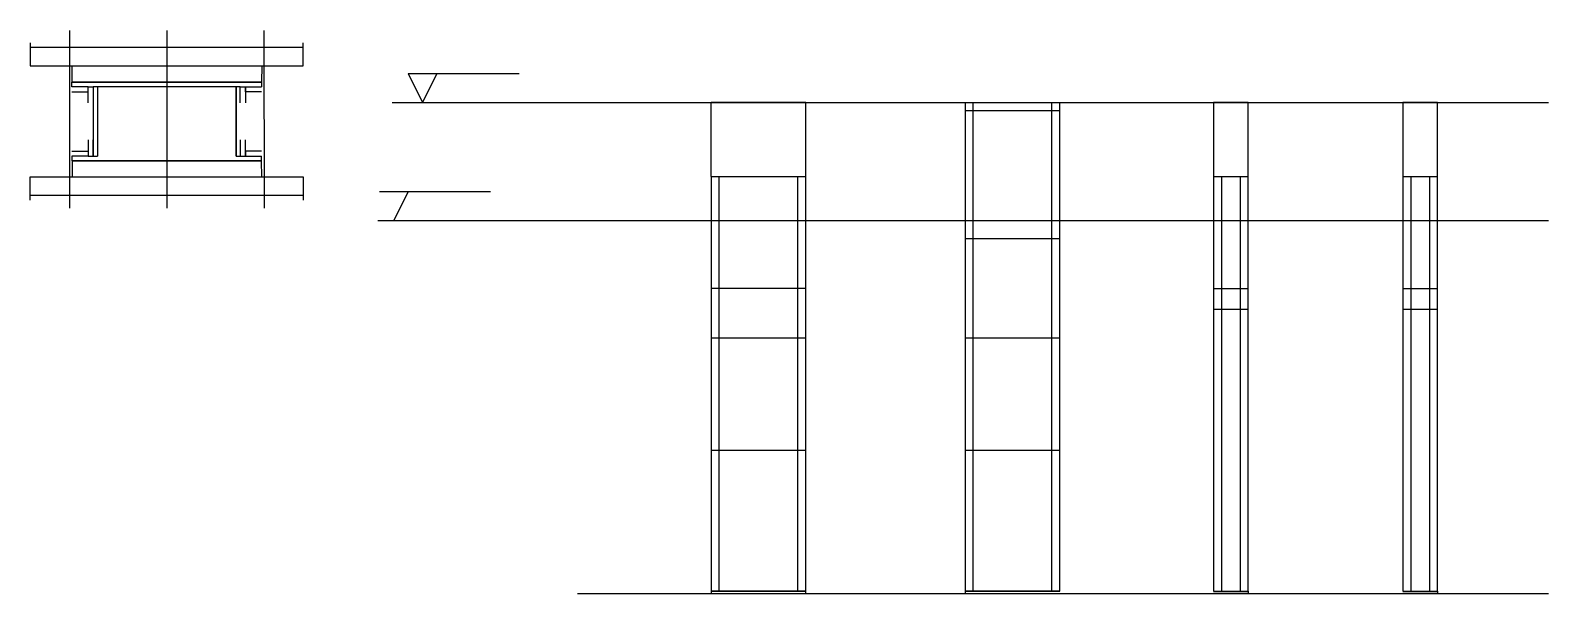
# Model space of a CAD drawing. Header units: metres. Extents: x 7854 to 9167, y 8660 to 9148.
import ezdxf

# ---------------------------------------------------------------- set-up
doc = ezdxf.new("R2010")
doc.units = ezdxf.units.M
for name, color, linetype in [('CHAPA', 7, 'Continuous'), ('COTA', 7, 'Continuous'), ('Hachura', 7, 'Continuous'), ('Madeira', 7, 'Continuous'), ('NIVEL 1° PAV.', 7, 'Continuous'), ('NIVEL 2° PAV.', 7, 'Continuous'), ('Nível', 7, 'Continuous'), ('Painéis', 7, 'Continuous'), ('Perfil Metálico', 7, 'Continuous'), ('SARR_2.2x7', 7, 'Continuous'), ('SARRAFO', 7, 'Continuous')]:
    doc.layers.add(name, color=color, linetype=linetype)

msp = doc.modelspace()

# ---------------------------------------------------------------- linework, layer by layer
at = {"layer": 'CHAPA', "color": 7, "lineweight": 25}
for points in [[(7890.4, 9098.7), (7890.4, 9102.7), (8054.4, 9102.7), (8054.4, 9098.7)], [(7890.4, 9098.7), (7890.4, 9102.7), (8054.4, 9102.7), (8054.4, 9098.7)], [(7912.4, 9098.7), (7908.8, 9098.7), (7908.8, 9038.7), (7912.4, 9038.7)], [(7912.4, 9098.7), (7908.8, 9098.7), (7908.8, 9038.7), (7912.4, 9038.7)], [(8036, 9098.7), (8032.4, 9098.7), (8032.4, 9038.7), (8036, 9038.7)], [(8036, 9098.7), (8032.4, 9098.7), (8032.4, 9038.7), (8036, 9038.7)], [(7890.4, 9038.7), (7890.4, 9034.7), (8054.4, 9034.7), (8054.4, 9038.7)], [(7890.4, 9038.7), (7890.4, 9034.7), (8054.4, 9034.7), (8054.4, 9038.7)]]:
    msp.add_lwpolyline(points, dxfattribs=at)
at = {"layer": 'COTA', "color": 7, "lineweight": 25}
for p, q in [((8525.1, 9085.1), (8443.1, 9085.1)), ((8443.1, 9021.1), (8443.1, 9085.1)), ((8525.1, 9021.1), (8525.1, 9085.1))]:
    msp.add_line(p, q, dxfattribs=at)
for points in [[(8907.6, 9021.1), (8907.6, 9085.1), (8877.6, 9085.1), (8877.6, 9021.1)], [(9071.4, 9021.1), (9071.4, 9085.1), (9041.4, 9085.1), (9041.4, 9021.1)]]:
    msp.add_lwpolyline(points, dxfattribs=at)
at = {"layer": 'Hachura', "color": 7, "lineweight": 25}
for p, q in [((7888.4, 9147.5), (7888.4, 8993.7)), ((7972.4, 9147.5), (7972.4, 8993.7)), ((8056.4, 9147.5), (8056.5, 8993.7))]:
    msp.add_line(p, q, dxfattribs=at)
at = {"layer": 'Madeira', "color": 7, "lineweight": 25}
for points in [[(8054.5, 9116.8), (8054.4, 9102.8), (7890.5, 9102.8), (7890.5, 9116.8)], [(8054.5, 9020.7), (8054.4, 9034.7), (7890.5, 9034.7), (7890.5, 9020.7)]]:
    msp.add_lwpolyline(points, dxfattribs=at)
at = {"layer": 'NIVEL 1° PAV.', "color": 7, "lineweight": 25}
for p, q in [((8181.2, 9110.1), (8277.2, 9110.1)), ((8181.2, 9110.1), (8193.7, 9085.1)), ((8193.7, 9085.1), (8206.2, 9110.1)), ((8167.4, 9085.1), (9167.4, 9085.1))]:
    msp.add_line(p, q, dxfattribs=at)
at = {"layer": 'NIVEL 2° PAV.', "color": 7, "lineweight": 25}
for p, q in [((8156.4, 9008.1), (8252.4, 9008.1)), ((8168.9, 8983.1), (8181.4, 9008.1)), ((8155, 8983.1), (9167.4, 8983.1))]:
    msp.add_line(p, q, dxfattribs=at)
at = {"layer": 'Nível', "color": 7, "lineweight": 25}
for p, q in [((8327.6, 9085.1), (9167.4, 9085.1)), ((8327.6, 8660.1), (9167.4, 8660.1))]:
    msp.add_line(p, q, dxfattribs=at)
at = {"layer": 'Painéis', "color": 7, "lineweight": 25}
for p, q in [((8662.8, 9085.1), (8662.8, 8662.1)), ((8662.8, 9085.1), (8744.8, 9085.1)), ((8744.8, 8662.1), (8744.8, 9085.1)), ((8443.1, 9021.1), (8443.1, 8660.1)), ((8443.1, 9021.1), (8525.1, 9021.1)), ((8525.1, 8660.1), (8525.1, 9021.1)), ((8877.6, 9021.1), (8877.6, 8662.1)), ((8877.6, 9021.1), (8907.6, 9021.1)), ((8907.6, 8662.1), (8907.6, 9021.1)), ((9041.4, 9021.1), (9041.4, 8662.1)), ((9041.4, 9021.1), (9071.4, 9021.1)), ((9071.4, 8662.1), (9071.4, 9021.1)), ((8744.8, 8967.1), (8662.8, 8967.1)), ((8525.1, 8924.1), (8443.1, 8924.1)), ((8877.6, 8924.1), (8907.6, 8924.1)), ((9041.4, 8924.1), (9071.4, 8924.1)), ((8907.6, 8906.1), (8877.6, 8906.1)), ((9071.4, 8906.1), (9041.4, 8906.1)), ((8525.1, 8881.1), (8443.1, 8881.1)), ((8744.8, 8881.1), (8662.8, 8881.1)), ((8525.1, 8784.1), (8443.1, 8784.1)), ((8744.8, 8784.1), (8662.8, 8784.1)), ((8443.1, 8662.1), (8525.1, 8662.1)), ((8662.8, 8662.1), (8744.8, 8662.1)), ((8877.6, 8662.1), (8907.6, 8662.1)), ((9041.4, 8662.1), (9071.4, 8662.1))]:
    msp.add_line(p, q, dxfattribs=at)
for points in [[(8032.4, 9038.7), (8032.4, 9098.7), (7912.4, 9098.7), (7912.4, 9038.7)], [(8525.1, 8662.1), (8443.1, 8662.1), (8443.1, 8660.1), (8525.1, 8660.1)], [(8744.8, 8662.1), (8662.8, 8662.1), (8662.8, 8660.1), (8744.8, 8660.1)], [(8877.6, 8662.1), (8907.6, 8662.1), (8907.6, 8660.1), (8877.6, 8660.1)], [(9041.4, 8662.1), (9071.4, 8662.1), (9071.4, 8660.1), (9041.4, 8660.1)]]:
    msp.add_lwpolyline(points, dxfattribs=at)
at = {"layer": 'Perfil Metálico', "color": 7, "lineweight": 25}
for points in [[(7854.4, 9136.7), (7854.4, 9116.7), (8090.4, 9116.7), (8090.4, 9136.7)], [(8090.4, 9120.7), (8090.4, 9132.7), (7854.4, 9132.7), (7854.4, 9120.7)], [(7854.4, 9000.7), (7854.4, 9020.7), (8090.4, 9020.7), (8090.4, 9000.7)], [(8090.4, 9016.7), (8090.4, 9004.7), (7854.4, 9004.7), (7854.4, 9016.7)]]:
    msp.add_lwpolyline(points, dxfattribs=at)
at = {"layer": 'SARR_2.2x7', "color": 7, "lineweight": 25}
for p, q in [((8662.8, 9078.1), (8744.8, 9078.1)), ((8669.8, 8967.1), (8669.8, 9085.1)), ((8737.8, 8967.1), (8737.8, 9085.1)), ((8450.1, 8881.1), (8450.1, 9021.1)), ((8518.1, 8881.1), (8518.1, 9021.1)), ((8884.6, 9021.1), (8884.6, 8906.1)), ((8900.6, 9021.1), (8900.6, 8906.1)), ((9048.4, 9021.1), (9048.4, 8906.1)), ((9064.4, 9021.1), (9064.4, 8906.1)), ((8669.8, 8881.1), (8669.8, 8967.1)), ((8737.8, 8881.1), (8737.8, 8967.1)), ((8884.6, 8906.1), (8884.6, 8662.1)), ((8900.6, 8906.1), (8900.6, 8662.1)), ((9048.4, 8906.1), (9048.4, 8662.1)), ((9064.4, 8906.1), (9064.4, 8662.1)), ((8450.1, 8784.1), (8450.1, 8881.1)), ((8518.1, 8784.1), (8518.1, 8881.1)), ((8669.8, 8784.1), (8669.8, 8881.1)), ((8737.8, 8784.1), (8737.8, 8881.1)), ((8450.1, 8662.1), (8450.1, 8784.1)), ((8518.1, 8662.1), (8518.1, 8784.1)), ((8669.8, 8662.1), (8669.8, 8784.1)), ((8737.8, 8662.1), (8737.8, 8784.1)), ((8450.1, 8662.1), (8450.1, 8662.1)), ((8518.1, 8662.1), (8518.1, 8662.1)), ((8669.8, 8662.1), (8669.8, 8662.1)), ((8737.8, 8662.1), (8737.8, 8662.1))]:
    msp.add_line(p, q, dxfattribs=at)
at = {"layer": 'SARRAFO', "color": 7, "lineweight": 25}
for points in [[(7890.4, 9094.3), (7904.4, 9094.3), (7904.4, 9098.7), (7890.4, 9098.7)], [(7904.4, 9084.7), (7904.4, 9098.7), (7908.8, 9098.7), (7908.8, 9084.7)], [(8036, 9084.7), (8036, 9098.7), (8040.4, 9098.7), (8040.4, 9084.7)], [(8054.4, 9094.3), (8040.4, 9094.3), (8040.4, 9098.7), (8054.4, 9098.7)], [(7904.4, 9052.7), (7904.4, 9038.7), (7908.8, 9038.7), (7908.8, 9052.7)], [(8036, 9052.7), (8036, 9038.7), (8040.4, 9038.7), (8040.4, 9052.7)], [(7890.4, 9043.1), (7904.4, 9043.1), (7904.4, 9038.7), (7890.4, 9038.7)], [(8054.4, 9043.1), (8040.4, 9043.1), (8040.4, 9038.7), (8054.4, 9038.7)]]:
    msp.add_lwpolyline(points, dxfattribs=at)

doc.saveas('drawing.dxf')
